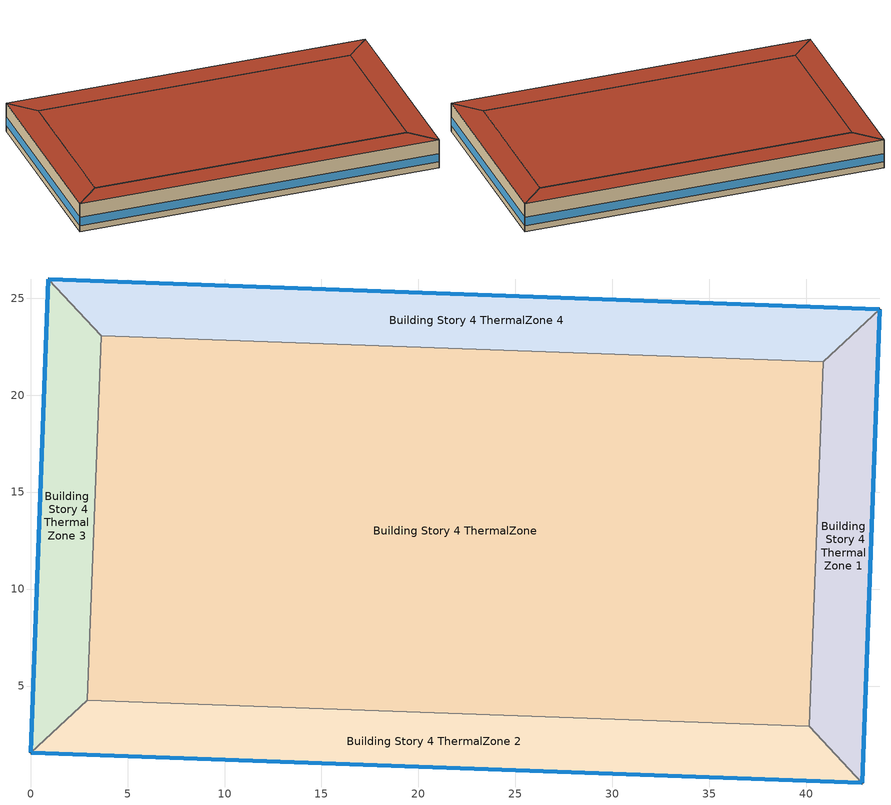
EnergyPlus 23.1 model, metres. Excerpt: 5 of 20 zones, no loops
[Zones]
Building Story 4 ThermalZone
 floor adiabatic (Typical Interior Ceiling): 40.86,21.71 40.15,2.93 2.93,4.28 3.64,23.06 z10.8
 wall adiabatic (Typical Interior Wall): 40.15,2.93 40.86,21.71 3.64,23.06 2.93,4.28 40.15,2.93 z10.8:14.4
 roof outside (Typical IEAD Roof - Highly Reflective R-25.64): 3.64,23.06 2.93,4.28 40.15,2.93 40.86,21.71 z14.4
Building Story 4 ThermalZone 1
 floor adiabatic (Typical Interior Ceiling): 43.79,24.43 42.87,0 40.15,2.93 40.86,21.71 z10.8
 wall outside (Typical Insulated Steel Framed Exterior Wall R-12.99): 42.87,0 43.79,24.43 z10.8:14.4
 wall adiabatic (Typical Interior Wall): 43.79,24.43 40.86,21.71 40.15,2.93 42.87,0 z10.8:14.4
 window (U 0.55 SHGC 0.25): 42.87,0.03 43.79,24.41 z11.56:12.64
 roof outside (Typical IEAD Roof - Highly Reflective R-25.64): 40.86,21.71 40.15,2.93 42.87,0 43.79,24.43 z14.4
Building Story 4 ThermalZone 2
 floor adiabatic (Typical Interior Floor): 42.87,0 0,1.55 2.93,4.28 40.15,2.93 z10.8
 wall outside (Typical Insulated Steel Framed Exterior Wall R-12.99): 0,1.55 42.87,0 z10.8:14.4
 wall adiabatic (Typical Interior Wall): 42.87,0 40.15,2.93 2.93,4.28 0,1.55 z10.8:14.4
 window (U 0.55 SHGC 0.25): 0.03,1.55 42.85,0 z11.56:12.64
 roof outside (Typical IEAD Roof - Highly Reflective R-25.64): 40.15,2.93 2.93,4.28 0,1.55 42.87,0 z14.4
Building Story 4 ThermalZone 3
 floor adiabatic (Typical Interior Floor): 0,1.55 0.92,25.99 3.64,23.06 2.93,4.28 z10.8
 wall outside (Typical Insulated Steel Framed Exterior Wall R-12.99): 0.92,25.99 0,1.55 z10.8:14.4
 wall adiabatic (Typical Interior Wall): 0,1.55 2.93,4.28 3.64,23.06 0.92,25.99 z10.8:14.4
 window (U 0.55 SHGC 0.25): 0.92,25.96 0,1.58 z11.56:12.64
 roof outside (Typical IEAD Roof - Highly Reflective R-25.64): 2.93,4.28 3.64,23.06 0.92,25.99 0,1.55 z14.4
Building Story 4 ThermalZone 4
 floor adiabatic (Typical Interior Floor): 0.92,25.99 43.79,24.43 40.86,21.71 3.64,23.06 z10.8
 wall outside (Typical Insulated Steel Framed Exterior Wall R-12.99): 43.79,24.43 0.92,25.99 z10.8:14.4
 wall adiabatic (Typical Interior Wall): 0.92,25.99 3.64,23.06 40.86,21.71 43.79,24.43 z10.8:14.4
 window (U 0.55 SHGC 0.25): 43.77,24.43 0.95,25.99 z11.56:12.64
 roof outside (Typical IEAD Roof - Highly Reflective R-25.64): 3.64,23.06 40.86,21.71 43.79,24.43 0.92,25.99 z14.4
[Building]
bld_5: Terrain=City
[Site:Location]
Jack Northrop Fld H_CA_USA: Latitude {deg}=41.3127; Longitude {deg}=-105.585; Time Zone {hr}=-8; Elevation {m}=21
[Site:GroundTemperature:FCfactorMethod]
18.8, 14.3, 13.6, 13.2, 13.3, 12.6, 15.3, 15.6, 17.7, 19.4, 19.7, 18.5
[Site:WaterMainsTemperature]
Calculation Method=Correlation; Annual Average Outdoor Air Temperature {C}=8.96667; Maximum Difference In Monthly Average Outdoor Air Temperatures {deltaC}=26.2
[SizingPeriod:DesignDay] Day of Month=21; Dry-Bulb Temperature Range Modifier Type=DefaultMultipliers; Humidity Condition Type=Wetbulb; Barometric Pressure {Pa}=98769; Rain Indicator=No; Snow Indicator=No; Daylight Saving Time Indicator=No; Begin Environment Reset Mode=FullResetAtBeginEnvironment
Name | Month | Day Type | Maximum Dry-Bulb Temperature {C} | Daily Dry-Bulb Temperature Range {deltaC} | Wetbulb or DewPoint at Maximum Dry-Bulb {C} | Wind Speed {m/s} | Wind Direction {deg} | Solar Model Indicator | ASHRAE Clear Sky Optical Depth for Beam Irradiance (taub) | ASHRAE Clear Sky Optical Depth for Diffuse Irradiance (taud) | Sky Clearness
Buffalo Niagara Intl Ap Ann Clg .4% Condns DB=>MWB 1 | 7 | SummerDesignDay | 30.3 | 9.3 | 21.8 | 5.7 | 240 | ASHRAETau | 0.462 | 2.001
Buffalo Niagara Intl Ap Ann Clg .4% Condns WB=>MDB 1 | 7 | SummerDesignDay | 27.8 | 9.3 | 23.8 | 5.7 | 240 | ASHRAETau | 0.462 | 2.001
Buffalo Niagara Intl Ap Ann Htg 99.6% Condns DB 1 | 1 | WinterDesignDay | -16.3 | 0 | -16.3 | 5.1 | 270 | ASHRAEClearSky |  |  | 0
[Material]
Name | Roughness | Thickness {m} | Conductivity {W/m-K} | Density {kg/m3} | Specific Heat {J/kg-K} | Thermal Absorptance | Solar Absorptance | Visible Absorptance
100mm Normalweight concrete floor | MediumRough | 0.1016 | 2.31045 | 2322 | 832.557 | 0.9 | 0.7 | 0.7
25mm Stucco | Smooth | 0.0254 | 0.72 | 1856 | 840 | 0.9 | 0.7 | 0.7
5/8 in. Gypsum Board | MediumSmooth | 0.0159 | 0.16 | 800 | 1090 | 0.9 | 0.7 | 0.7
G01 13mm gypsum board | Smooth | 0.0127 | 0.160031 | 800.001 | 1090.73 | 0.9 | 0.7 | 0.5
Metal Roof Surface | Smooth | 0.0008 | 45.28 | 7824 | 500 | 0.9 | 0.7 | 0.7
Roof Membrane - Highly Reflective | VeryRough | 0.0095 | 0.16 | 1121.29 | 1460 | 0.75 | 0.45 | 0.7
Std Wood 6inch 1; Std Wood 6inch 2 | MediumSmooth | 0.15 | 0.12 | 540 | 1210 | 0.9 | 0.7 | 0.7
[Material:NoMass] Roughness=Smooth; Thermal Absorptance=0.9; Solar Absorptance=0.7
Name | Thermal Resistance {m2-K/W} | Visible Absorptance
CP02 CARPET PAD | 0.21648 | 0.8
Typical Insulation R-10.81 | 1.90342 | 0.7
Typical Insulation R-24.52 | 4.31889 | 0.7
[WindowMaterial:Gas]
Gap_1_W_0_0032: Gas Type=Air; Thickness {m}=0.0032
[WindowMaterial:Glazing] Optical Data Type=SpectralAverage; Infrared Transmittance at Normal Incidence=0; Back Side Infrared Hemispherical Emissivity=0.84; Conductivity {W/m-K}=1; Dirt Correction Factor for Solar and Visible Transmittance=1; Solar Diffusing=No
Name | Thickness {m} | Solar Transmittance at Normal Incidence | Front Side Solar Reflectance at Normal Incidence | Back Side Solar Reflectance at Normal Incidence | Visible Transmittance at Normal Incidence | Front Side Visible Reflectance at Normal Incidence | Back Side Visible Reflectance at Normal Incidence | Front Side Infrared Hemispherical Emissivity
Glass_2022F_LayerAvg | 0.0039 | 0.355897 | 0.394095 | 0.265645 | 0.677694 | 0.042734 | 0.05547 | 0.046
Glass_2175_LayerAvg | 0.0086 | 0.167758 | 0.217606 | 0.437978 | 0.416044 | 0.078729 | 0.10654 | 0.84
[Construction]
InteriorFurnishings 1: Std Wood 6inch 1
InteriorFurnishings 2: Std Wood 6inch 2
Typical IEAD Roof - Highly Reflective R-25.64: Roof Membrane - Highly Reflective, Typical Insulation R-24.52, Metal Roof Surface
Typical Insulated Steel Framed Exterior Wall R-12.99: 25mm Stucco, 5/8 in. Gypsum Board, Typical Insulation R-10.81, 5/8 in. Gypsum Board
Typical Interior Ceiling: CP02 CARPET PAD, 100mm Normalweight concrete floor
Typical Interior Floor: 100mm Normalweight concrete floor, CP02 CARPET PAD
Typical Interior Wall: G01 13mm gypsum board, G01 13mm gypsum board
U 0.55 SHGC 0.25: Glass_2175_LayerAvg, Gap_1_W_0_0032, Glass_2022F_LayerAvg
[Zone] Multiplier=1; Part of Total Floor Area=Yes
Building Story 4 ThermalZone; Building Story 4 ThermalZone 1; Building Story 4 ThermalZone 2; Building Story 4 ThermalZone 3; Building Story 4 ThermalZone 4
[Space] Space Type=Story Top Blended Space Type
Name | Zone
Building Story 4 Space | Building Story 4 ThermalZone
Building Story 4 Space 1 | Building Story 4 ThermalZone 1
Building Story 4 Space 2 | Building Story 4 ThermalZone 2
Building Story 4 Space 3 | Building Story 4 ThermalZone 3
Building Story 4 Space 4 | Building Story 4 ThermalZone 4
[SpaceList]
Story Top Blended Space Type: Building Story 4 Space 4, Building Story 4 Space 3, Building Story 4 Space 2, Building Story 4 Space 1, Building Story 4 Space
[InternalMass]
Name | Construction | Zone or ZoneList | Space or SpaceList | Surface Area {m2}
Building Story 4 Space 4 Office WholeBuilding - Lg Office A  - Story Top Mass; Building Story 4 Space 4 Office WholeBuilding - Lg Office C  - Story Top Mass | InteriorFurnishings 1 | Building Story 4 ThermalZone 4 | Building Story 4 Space 4 | 30.1573
Building Story 4 Space 3 Office WholeBuilding - Lg Office A  - Story Top Mass; Building Story 4 Space 3 Office WholeBuilding - Lg Office C  - Story Top Mass | InteriorFurnishings 1 | Building Story 4 ThermalZone 3 | Building Story 4 Space 3 | 16.2721
Building Story 4 Space 2 Office WholeBuilding - Lg Office A  - Story Top Mass; Building Story 4 Space 2 Office WholeBuilding - Lg Office C  - Story Top Mass | InteriorFurnishings 1 | Building Story 4 ThermalZone 2 | Building Story 4 Space 2 | 30.1573
Building Story 4 Space 1 Office WholeBuilding - Lg Office A  - Story Top Mass; Building Story 4 Space 1 Office WholeBuilding - Lg Office C  - Story Top Mass | InteriorFurnishings 1 | Building Story 4 ThermalZone 1 | Building Story 4 Space 1 | 16.2721
Building Story 4 Space Office WholeBuilding - Lg Office A  - Story Top Mass; Building Story 4 Space Office WholeBuilding - Lg Office C  - Story Top Mass | InteriorFurnishings 1 | Building Story 4 ThermalZone | Building Story 4 Space | 186.239
Building Story 4 Space 4 Office WholeBuilding - Lg Office A end_a - Story Top Mass; Building Story 4 Space 4 Office WholeBuilding - Lg Office A end_b - Story Top Mass; Building Story 4 Space 4 Office WholeBuilding - Lg Office C end_a - Story Top Mass; Building Story 4 Space 4 Office WholeBuilding - Lg Office C end_b - Story Top Mass | InteriorFurnishings 1 | Building Story 4 ThermalZone 4 | Building Story 4 Space 4 | 4.5173
Building Story 4 Space 3 Office WholeBuilding - Lg Office A end_a - Story Top Mass; Building Story 4 Space 3 Office WholeBuilding - Lg Office A end_b - Story Top Mass; Building Story 4 Space 3 Office WholeBuilding - Lg Office C end_a - Story Top Mass; Building Story 4 Space 3 Office WholeBuilding - Lg Office C end_b - Story Top Mass | InteriorFurnishings 1 | Building Story 4 ThermalZone 3 | Building Story 4 Space 3 | 2.43742
Building Story 4 Space 2 Office WholeBuilding - Lg Office A end_a - Story Top Mass; Building Story 4 Space 2 Office WholeBuilding - Lg Office A end_b - Story Top Mass; Building Story 4 Space 2 Office WholeBuilding - Lg Office C end_a - Story Top Mass; Building Story 4 Space 2 Office WholeBuilding - Lg Office C end_b - Story Top Mass | InteriorFurnishings 1 | Building Story 4 ThermalZone 2 | Building Story 4 Space 2 | 4.51731
Building Story 4 Space 1 Office WholeBuilding - Lg Office A end_a - Story Top Mass; Building Story 4 Space 1 Office WholeBuilding - Lg Office A end_b - Story Top Mass; Building Story 4 Space 1 Office WholeBuilding - Lg Office C end_a - Story Top Mass; Building Story 4 Space 1 Office WholeBuilding - Lg Office C end_b - Story Top Mass | InteriorFurnishings 1 | Building Story 4 ThermalZone 1 | Building Story 4 Space 1 | 2.43742
Building Story 4 Space Office WholeBuilding - Lg Office A end_a - Story Top Mass; Building Story 4 Space Office WholeBuilding - Lg Office A end_b - Story Top Mass; Building Story 4 Space Office WholeBuilding - Lg Office C end_a - Story Top Mass; Building Story 4 Space Office WholeBuilding - Lg Office C end_b - Story Top Mass | InteriorFurnishings 1 | Building Story 4 ThermalZone | Building Story 4 Space | 27.897
Building Story 4 Space 4 Office WholeBuilding - Lg Office B  - Story Top Mass | InteriorFurnishings 1 | Building Story 4 ThermalZone 4 | Building Story 4 Space 4 | 114.114
Building Story 4 Space 3 Office WholeBuilding - Lg Office B  - Story Top Mass | InteriorFurnishings 1 | Building Story 4 ThermalZone 3 | Building Story 4 Space 3 | 61.5731
Building Story 4 Space 2 Office WholeBuilding - Lg Office B  - Story Top Mass | InteriorFurnishings 1 | Building Story 4 ThermalZone 2 | Building Story 4 Space 2 | 114.114
Building Story 4 Space 1 Office WholeBuilding - Lg Office B  - Story Top Mass | InteriorFurnishings 1 | Building Story 4 ThermalZone 1 | Building Story 4 Space 1 | 61.5731
Building Story 4 Space Office WholeBuilding - Lg Office B  - Story Top Mass | InteriorFurnishings 1 | Building Story 4 ThermalZone | Building Story 4 Space | 704.722
Building Story 4 Space 4 Office WholeBuilding - Lg Office B end_a - Story Top Mass; Building Story 4 Space 4 Office WholeBuilding - Lg Office B end_b - Story Top Mass | InteriorFurnishings 1 | Building Story 4 ThermalZone 4 | Building Story 4 Space 4 | 17.0933
Building Story 4 Space 3 Office WholeBuilding - Lg Office B end_a - Story Top Mass; Building Story 4 Space 3 Office WholeBuilding - Lg Office B end_b - Story Top Mass | InteriorFurnishings 1 | Building Story 4 ThermalZone 3 | Building Story 4 Space 3 | 9.22311
Building Story 4 Space 2 Office WholeBuilding - Lg Office B end_a - Story Top Mass; Building Story 4 Space 2 Office WholeBuilding - Lg Office B end_b - Story Top Mass | InteriorFurnishings 1 | Building Story 4 ThermalZone 2 | Building Story 4 Space 2 | 17.0934
Building Story 4 Space 1 Office WholeBuilding - Lg Office B end_a - Story Top Mass; Building Story 4 Space 1 Office WholeBuilding - Lg Office B end_b - Story Top Mass | InteriorFurnishings 1 | Building Story 4 ThermalZone 1 | Building Story 4 Space 1 | 9.22311
Building Story 4 Space Office WholeBuilding - Lg Office B end_a - Story Top Mass; Building Story 4 Space Office WholeBuilding - Lg Office B end_b - Story Top Mass | InteriorFurnishings 1 | Building Story 4 ThermalZone | Building Story 4 Space | 105.561
Building Story 4 Space Mass | InteriorFurnishings 2 | Building Story 4 ThermalZone | Building Story 4 Space | 1399.91
Building Story 4 Space 1 Mass | InteriorFurnishings 2 | Building Story 4 ThermalZone 1 | Building Story 4 Space 1 | 122.313
Building Story 4 Space 2 Mass | InteriorFurnishings 2 | Building Story 4 ThermalZone 2 | Building Story 4 Space 2 | 226.685
Building Story 4 Space 3 Mass | InteriorFurnishings 2 | Building Story 4 ThermalZone 3 | Building Story 4 Space 3 | 122.313
Building Story 4 Space 4 Mass | InteriorFurnishings 2 | Building Story 4 ThermalZone 4 | Building Story 4 Space 4 | 226.685
[Lights]
Office WholeBuilding - Lg Office Lights 2: Zone or ZoneList or Space or SpaceList=Story Top Blended Space Type; Schedule=OfficeLarge BLDG_LIGHT_SCH_2013; Design Level Calculation Method=Watts/Area; Watts per Zone Floor Area {W/m2}=8.82641; Return Air Fraction=0; Fraction Radiant=0.7; Fraction Visible=0.2; Fraction Replaceable=1
[People]
Office WholeBuilding - Lg Office People 2: Zone or ZoneList or Space or SpaceList=Story Top Blended Space Type; Number of People Schedule=OfficeLarge BLDG_OCC_SCH; Number of People Calculation Method=People/Area; People per Floor Area {person/m2}=0.0538196; Fraction Radiant=0.3; Activity Level Schedule=OfficeLarge ACTIVITY_SCH; Enable ASHRAE 55 Comfort Warnings=Yes; Mean Radiant Temperature Calculation Type=ZoneAveraged; Work Efficiency Schedule=Work Efficiency Schedule; Clothing Insulation Schedule=Clothing Schedule; Air Velocity Schedule=Air Velocity Schedule; Thermal Comfort Model 1 Type=Fanger
[ElectricEquipment]
Office WholeBuilding - Lg Office Elec Equip 2: Zone or ZoneList or Space or SpaceList=Story Top Blended Space Type; Schedule=OfficeLarge BLDG_EQUIP_SCH; Design Level Calculation Method=Watts/Area; Watts per Zone Floor Area {W/m2}=8.07007; Fraction Latent=0; Fraction Radiant=0.5; Fraction Lost=0
[ZoneInfiltration:DesignFlowRate] Zone or ZoneList or Space or SpaceList=Story Top Blended Space Type; Schedule=Always On Discrete; Design Flow Rate Calculation Method=Flow/ExteriorArea; Constant Term Coefficient=0; Temperature Term Coefficient=0; Velocity Term Coefficient=0.224; Velocity Squared Term Coefficient=0
Name | Flow Rate per Exterior Surface Area {m3/s-m2}
Office WholeBuilding - Lg Office A  - Story Top Infiltration; Office WholeBuilding - Lg Office C  - Story Top Infiltration | 3.64946e-05
Office WholeBuilding - Lg Office A end_a - Story Top Infiltration; Office WholeBuilding - Lg Office A end_b - Story Top Infiltration; Office WholeBuilding - Lg Office C end_a - Story Top Infiltration; Office WholeBuilding - Lg Office C end_b - Story Top Infiltration | 1.09331e-05
Office WholeBuilding - Lg Office B end_a - Story Top Infiltration; Office WholeBuilding - Lg Office B end_b - Story Top Infiltration | 2.06853e-05
[Daylighting:Controls] Lighting Control Type=Stepped; Minimum Input Power Fraction for Continuous or ContinuousOff Dimming Control=0.3; Minimum Light Output Fraction for Continuous or ContinuousOff Dimming Control=0.2; Number of Stepped Control Steps=3; Probability Lighting will be Reset When Needed in Manual Stepped Control=1; Glare Calculation Azimuth Angle of View Direction Clockwise from Zone y-Axis {deg}=-0; Maximum Allowable Discomfort Glare Index=22; Illuminance Setpoint at Reference Point 1 {lux}=377; Illuminance Setpoint at Reference Point 2 {lux}=377
Name | Zone or Space | Glare Calculation Daylighting Reference Point | Daylighting Reference Point 1 | Fraction of Lights Controlled by Reference Point 1 | Daylighting Reference Point 2 | Fraction of Lights Controlled by Reference Point 2
Building Story 4 ThermalZone 1 DaylightingControls | Building Story 4 ThermalZone 1 | Building Story 4 Space 1 Daylt Sensor 1 | Building Story 4 Space 1 Daylt Sensor 1 | 0.464 | Building Story 4 Space 1 Daylt Sensor 2 | 0.102
Building Story 4 ThermalZone 2 DaylightingControls | Building Story 4 ThermalZone 2 | Building Story 4 Space 2 Daylt Sensor 1 | Building Story 4 Space 2 Daylt Sensor 1 | 0.454 | Building Story 4 Space 2 Daylt Sensor 2 | 0.106
Building Story 4 ThermalZone 3 DaylightingControls | Building Story 4 ThermalZone 3 | Building Story 4 Space 3 Daylt Sensor 1 | Building Story 4 Space 3 Daylt Sensor 1 | 0.464 | Building Story 4 Space 3 Daylt Sensor 2 | 0.102
Building Story 4 ThermalZone 4 DaylightingControls | Building Story 4 ThermalZone 4 | Building Story 4 Space 4 Daylt Sensor 1 | Building Story 4 Space 4 Daylt Sensor 1 | 0.454 | Building Story 4 Space 4 Daylt Sensor 2 | 0.106
[AvailabilityManager:NightCycle] Applicability Schedule=Always On Discrete; Control Type=CycleOnAny; Thermostat Tolerance {deltaC}=1.9999; Cycling Run Time Control Type=Thermostat; Cycling Run Time {s}=1800
Name | Fan Schedule
Availability Manager Night Cycle 1 | 5 Zone PVAV Occ Sch
Availability Manager Night Cycle 2 | 5 Zone PVAV 1 Occ Sch
Availability Manager Night Cycle 3 | 5 Zone PVAV 2 Occ Sch
Availability Manager Night Cycle 4 | 5 Zone PVAV 3 Occ Sch
[AvailabilityManager:Scheduled] Schedule=Always On Discrete
5 Zone PVAV OA System Availability Manager; 5 Zone PVAV 1 OA System Availability Manager; 5 Zone PVAV 2 OA System Availability Manager; 5 Zone PVAV 3 OA System Availability Manager
[Exterior:Lights] Control Option=AstronomicalClock
Name | Schedule | Design Level {W}
Building Facades | Schedule Ruleset 1 | 650.697
Main Entries | Schedule Ruleset 2 | 240
Other Doors | Schedule Ruleset 2 | 205.041
Parking Areas and Drives | Schedule Ruleset 2 | 4313.69
[EnergyManagementSystem:Sensor]
Name | Output:Variable or Output:Meter Index Key | Output:Variable or Output:Meter
Ele_Sen | Whole Building | Facility Total Purchased Electricity Energy
Fut_Sen | NYSTc 2030 Future Hourly Emissions Sch | Schedule Value
His_Sen | New York 2019 Historical Hourly Emissions Sch | Schedule Value
Mains_Water_Temp_Sen | Environment | Site Mains Water Temperature
[EnergyManagementSystem:Actuator]
Mains_Water_Temp_Act: Actuated Component Unique=Mains Water Temperature; Actuated Component Type=Schedule:Constant; Actuated Component Control Type=Schedule Value
[EnergyManagementSystem:Program]
Emissions_Calc_Prgm: SET fut_hr_val = Fut_Sen; SET his_hr_val = His_Sen; SET fut_yr_val = 92; SET his_yr_val = 583; SET elec = Ele_Sen; SET conv = 1000000 * 60 * 60; SET conv_kg_mt = 0.001; SET fut_hr = (fut_hr_val * elec / conv) * conv_kg_mt; SET his_hr = (his_hr_val * elec / conv) * conv_kg_mt; SET fut_yr = (fut_yr_val * elec / conv) * conv_kg_mt; SET his_yr = (his_yr_val * elec / conv) * conv_kg_mt; SET fut_hr_intensity = fut_hr * 1000 / 45163.74005138628; SET his_hr_intensity = his_hr * 1000 / 45163.74005138628; SET fut_yr_intensity = fut_yr * 1000 / 45163.74005138628; SET his_yr_intensity = his_yr * 1000 / 45163.74005138628
Mains_Water_Prg: SET Mains_Water_Temp_Act = Mains_Water_Temp_Sen
[EnergyManagementSystem:ProgramCallingManager]
Emissions Calc Prgm: EndOfSystemTimestepBeforeHVACReporting; Emissions_Calc_Prgm
Mains_Water_Prg_Mgr: BeginTimestepBeforePredictor; Mains_Water_Prg
[EnergyManagementSystem:OutputVariable] Type of Data in Variable=Summed; Update Frequency=SystemTimestep; EMS Program or Subroutine=Emissions_Calc_Prgm
Name | EMS Variable | Units
Future_Annual_Electricity_Emissions | fut_yr | mt
Future_Annual_Electricity_Emissions_Intensity | fut_yr_intensity | kg/ft2
Future_Hourly_Electricity_Emissions | fut_hr | mt
Future_Hourly_Electricity_Emissions_Intensity | fut_hr_intensity | kg/ft2
Historical_Annual_Electricity_Emissions | his_yr | mt
Historical_Annual_Electricity_Emissions_Intensity | his_yr_intensity | kg/ft2
Historical_Hourly_Electricity_Emissions | his_hr | mt
Historical_Hourly_Electricity_Emissions_Intensity | his_hr_intensity | kg/ft2
[Schedule:Day:Interval]
OfficeLarge BLDG_LIGHT_SCH_2013 Wkdy Day: No, 05:00, 0.05, 06:00, 0.1, 07:00, 0.0905601, 08:00, 0.27168, 17:00, 0.815041, 18:00, 0.452801, 20:00, 0.27168, 22:00, 0.18112, 23:00, 0.0905601, 24:00, 0.0452801
OfficeLarge BLDG_LIGHT_SCH_2013 Sat Day: No, 06:00, 0.05, 08:00, 0.0905601, 12:00, 0.27168, 17:00, 0.13584, 19:00, 0.0452801, 24:00, 0.05
OfficeLarge BLDG_LIGHT_SCH_2013 Default: No, 05:00, 0.05, 18:00, 0.0452801, 24:00, 0.05
OfficeLarge BLDG_LIGHT_SCH_2013 Summer Design Day; Clothing Schedule Default Winter Clothes; 5 Zone PVAV Occ Sch Summer Design Day; 5 Zone PVAV Occ Sch Winter Design Day; 5 Zone PVAV 1 Occ Sch Summer Design Day; 5 Zone PVAV 1 Occ Sch Winter Design Day; OfficeLarge BLDG_EQUIP_SCH Summer Design Day; 5 Zone PVAV 2 Occ Sch Summer Design Day; 5 Zone PVAV 2 Occ Sch Winter Design Day; 5 Zone PVAV 3 Occ Sch Summer Design Day; 5 Zone PVAV 3 Occ Sch Winter Design Day: No, 24:00, 1
OfficeLarge BLDG_LIGHT_SCH_2013 Winter Design Day; Work Efficiency Schedule Default; 5 Zone PVAV Occ Sch Sunday; 5 Zone PVAV 1 Occ Sch Sunday; OfficeLarge BLDG_OCC_SCH Winter Design Day; OfficeLarge BLDG_EQUIP_SCH Winter Design Day; 5 Zone PVAV 2 Occ Sch Sunday; 5 Zone PVAV 3 Occ Sch Sunday: No, 24:00, 0
Air Velocity Schedule Default: No, 24:00, 0.2
5 Zone PVAV Occ Sch Thursday; 5 Zone PVAV Occ Sch Friday; 5 Zone PVAV Occ Sch Default; 5 Zone PVAV Occ Sch Tuesday; 5 Zone PVAV Occ Sch Wednesday; 5 Zone PVAV Occ Sch Tuesday 2; 5 Zone PVAV Occ Sch Wednesday 2; 5 Zone PVAV Occ Sch Thursday 2; 5 Zone PVAV Occ Sch Friday 2; 5 Zone PVAV Occ Sch Monday 2; 5 Zone PVAV 1 Occ Sch Default: No, 08:00, 0, 21:00, 1, 24:00, 0
5 Zone PVAV Occ Sch Wednesday 1; 5 Zone PVAV Occ Sch Thursday 1; 5 Zone PVAV Occ Sch Friday 1; 5 Zone PVAV Occ Sch Monday 1; 5 Zone PVAV Occ Sch Tuesday 1: No, 08:00, 0, 19:00, 1, 24:00, 0
OfficeLarge BLDG_OCC_SCH Wkdy Day: No, 06:00, 0, 07:00, 0.1, 08:00, 0.2, 12:00, 0.95, 13:00, 0.5, 17:00, 0.95, 18:00, 0.3, 22:00, 0.1, 24:00, 0.05
OfficeLarge BLDG_OCC_SCH Sat Day: No, 06:00, 0, 08:00, 0.1, 12:00, 0.3, 17:00, 0.1, 19:00, 0.05, 24:00, 0
OfficeLarge BLDG_OCC_SCH Default: No, 06:00, 0, 18:00, 0.05, 24:00, 0
OfficeLarge BLDG_OCC_SCH Summer Design Day: No, 06:00, 0, 22:00, 1, 24:00, 0.05
OfficeLarge ACTIVITY_SCH Default; OfficeLarge ACTIVITY_SCH Summer Design Day; OfficeLarge ACTIVITY_SCH Winter Design Day: No, 24:00, 120
OfficeLarge BLDG_EQUIP_SCH Wkdy Day: No, 08:00, 0.4, 12:00, 0.9, 13:00, 0.8, 17:00, 0.9, 18:00, 0.5, 24:00, 0.4
OfficeLarge BLDG_EQUIP_SCH Sat Day: No, 06:00, 0.3, 08:00, 0.4, 12:00, 0.5, 17:00, 0.35, 24:00, 0.3
OfficeLarge BLDG_EQUIP_SCH Default: No, 24:00, 0.3
5 Zone PVAV 2 Occ Sch Default: No, 08:00, 0, 18:00, 1, 24:00, 0
5 Zone PVAV 3 Occ Sch Default: No, 07:00, 0, 18:00, 1, 24:00, 0
5 Zone PVAV 3 Occ Sch Saturday: No, 08:00, 0, 12:00, 1, 24:00, 0
Schedule Day 103: No, 06:00, 0, 24:00, 1
Schedule Day 104: No, 06:00, 0.7, 24:00, 1
[Schedule:Week:Daily]
OfficeLarge BLDG_LIGHT_SCH_2013 Week Rule - Jan1-Jan3: OfficeLarge BLDG_LIGHT_SCH_2013 Wkdy Day, OfficeLarge BLDG_LIGHT_SCH_2013 Wkdy Day, OfficeLarge BLDG_LIGHT_SCH_2013 Wkdy Day, OfficeLarge BLDG_LIGHT_SCH_2013 Wkdy Day, OfficeLarge BLDG_LIGHT_SCH_2013 Wkdy Day, OfficeLarge BLDG_LIGHT_SCH_2013 Wkdy Day, OfficeLarge BLDG_LIGHT_SCH_2013 Sat Day, OfficeLarge BLDG_LIGHT_SCH_2013 Default, OfficeLarge BLDG_LIGHT_SCH_2013 Summer Design Day, OfficeLarge BLDG_LIGHT_SCH_2013 Winter Design Day, OfficeLarge BLDG_LIGHT_SCH_2013 Default, OfficeLarge BLDG_LIGHT_SCH_2013 Default
OfficeLarge BLDG_LIGHT_SCH_2013 Week Rule - Jan4-Dec31: OfficeLarge BLDG_LIGHT_SCH_2013 Default, OfficeLarge BLDG_LIGHT_SCH_2013 Wkdy Day, OfficeLarge BLDG_LIGHT_SCH_2013 Wkdy Day, OfficeLarge BLDG_LIGHT_SCH_2013 Wkdy Day, OfficeLarge BLDG_LIGHT_SCH_2013 Wkdy Day, OfficeLarge BLDG_LIGHT_SCH_2013 Wkdy Day, OfficeLarge BLDG_LIGHT_SCH_2013 Sat Day, OfficeLarge BLDG_LIGHT_SCH_2013 Default, OfficeLarge BLDG_LIGHT_SCH_2013 Summer Design Day, OfficeLarge BLDG_LIGHT_SCH_2013 Winter Design Day, OfficeLarge BLDG_LIGHT_SCH_2013 Default, OfficeLarge BLDG_LIGHT_SCH_2013 Default
Work Efficiency Schedule Week Rule - Jan1-Dec31: Work Efficiency Schedule Default, Work Efficiency Schedule Default, Work Efficiency Schedule Default, Work Efficiency Schedule Default, Work Efficiency Schedule Default, Work Efficiency Schedule Default, Work Efficiency Schedule Default, Work Efficiency Schedule Default, Work Efficiency Schedule Default, Work Efficiency Schedule Default, Work Efficiency Schedule Default, Work Efficiency Schedule Default
Clothing Schedule Week Rule - Jan1-Dec31: Clothing Schedule Default Winter Clothes, Clothing Schedule Default Winter Clothes, Clothing Schedule Default Winter Clothes, Clothing Schedule Default Winter Clothes, Clothing Schedule Default Winter Clothes, Clothing Schedule Default Winter Clothes, Clothing Schedule Default Winter Clothes, Clothing Schedule Default Winter Clothes, Clothing Schedule Default Winter Clothes, Clothing Schedule Default Winter Clothes, Clothing Schedule Default Winter Clothes, Clothing Schedule Default Winter Clothes
Air Velocity Schedule Week Rule - Jan1-Dec31: Air Velocity Schedule Default, Air Velocity Schedule Default, Air Velocity Schedule Default, Air Velocity Schedule Default, Air Velocity Schedule Default, Air Velocity Schedule Default, Air Velocity Schedule Default, Air Velocity Schedule Default, Air Velocity Schedule Default, Air Velocity Schedule Default, Air Velocity Schedule Default, Air Velocity Schedule Default
5 Zone PVAV Occ Sch Week Rule - Jan1-Jan3: 5 Zone PVAV Occ Sch Thursday, 5 Zone PVAV Occ Sch Thursday, 5 Zone PVAV Occ Sch Thursday, 5 Zone PVAV Occ Sch Thursday, 5 Zone PVAV Occ Sch Thursday, 5 Zone PVAV Occ Sch Friday, 5 Zone PVAV Occ Sch Sunday, 5 Zone PVAV Occ Sch Default, 5 Zone PVAV Occ Sch Summer Design Day, 5 Zone PVAV Occ Sch Winter Design Day, 5 Zone PVAV Occ Sch Default, 5 Zone PVAV Occ Sch Default
5 Zone PVAV Occ Sch Week Rule - Jan4-Jun27: 5 Zone PVAV Occ Sch Sunday, 5 Zone PVAV Occ Sch Default, 5 Zone PVAV Occ Sch Tuesday, 5 Zone PVAV Occ Sch Wednesday, 5 Zone PVAV Occ Sch Thursday, 5 Zone PVAV Occ Sch Friday, 5 Zone PVAV Occ Sch Sunday, 5 Zone PVAV Occ Sch Default, 5 Zone PVAV Occ Sch Summer Design Day, 5 Zone PVAV Occ Sch Winter Design Day, 5 Zone PVAV Occ Sch Default, 5 Zone PVAV Occ Sch Default
5 Zone PVAV Occ Sch Week Rule - Jun28-Jul4: 5 Zone PVAV Occ Sch Sunday, 5 Zone PVAV Occ Sch Default, 5 Zone PVAV Occ Sch Tuesday, 5 Zone PVAV Occ Sch Wednesday 1, 5 Zone PVAV Occ Sch Thursday 1, 5 Zone PVAV Occ Sch Friday 1, 5 Zone PVAV Occ Sch Sunday, 5 Zone PVAV Occ Sch Default, 5 Zone PVAV Occ Sch Summer Design Day, 5 Zone PVAV Occ Sch Winter Design Day, 5 Zone PVAV Occ Sch Default, 5 Zone PVAV Occ Sch Default
5 Zone PVAV Occ Sch Week Rule - Jul5-Aug29: 5 Zone PVAV Occ Sch Sunday, 5 Zone PVAV Occ Sch Monday 1, 5 Zone PVAV Occ Sch Tuesday 1, 5 Zone PVAV Occ Sch Wednesday 1, 5 Zone PVAV Occ Sch Thursday 1, 5 Zone PVAV Occ Sch Friday 1, 5 Zone PVAV Occ Sch Sunday, 5 Zone PVAV Occ Sch Default, 5 Zone PVAV Occ Sch Summer Design Day, 5 Zone PVAV Occ Sch Winter Design Day, 5 Zone PVAV Occ Sch Default, 5 Zone PVAV Occ Sch Default
5 Zone PVAV Occ Sch Week Rule - Aug30-Sep5: 5 Zone PVAV Occ Sch Sunday, 5 Zone PVAV Occ Sch Monday 1, 5 Zone PVAV Occ Sch Tuesday 2, 5 Zone PVAV Occ Sch Wednesday 2, 5 Zone PVAV Occ Sch Thursday 2, 5 Zone PVAV Occ Sch Friday 2, 5 Zone PVAV Occ Sch Sunday, 5 Zone PVAV Occ Sch Default, 5 Zone PVAV Occ Sch Summer Design Day, 5 Zone PVAV Occ Sch Winter Design Day, 5 Zone PVAV Occ Sch Default, 5 Zone PVAV Occ Sch Default
5 Zone PVAV Occ Sch Week Rule - Sep6-Dec31: 5 Zone PVAV Occ Sch Sunday, 5 Zone PVAV Occ Sch Monday 2, 5 Zone PVAV Occ Sch Tuesday 2, 5 Zone PVAV Occ Sch Wednesday 2, 5 Zone PVAV Occ Sch Thursday 2, 5 Zone PVAV Occ Sch Friday 2, 5 Zone PVAV Occ Sch Sunday, 5 Zone PVAV Occ Sch Default, 5 Zone PVAV Occ Sch Summer Design Day, 5 Zone PVAV Occ Sch Winter Design Day, 5 Zone PVAV Occ Sch Default, 5 Zone PVAV Occ Sch Default
5 Zone PVAV 1 Occ Sch Week Rule - Jan1-Jan3: 5 Zone PVAV 1 Occ Sch Default, 5 Zone PVAV 1 Occ Sch Default, 5 Zone PVAV 1 Occ Sch Default, 5 Zone PVAV 1 Occ Sch Default, 5 Zone PVAV 1 Occ Sch Default, 5 Zone PVAV 1 Occ Sch Default, 5 Zone PVAV 1 Occ Sch Sunday, 5 Zone PVAV 1 Occ Sch Default, 5 Zone PVAV 1 Occ Sch Summer Design Day, 5 Zone PVAV 1 Occ Sch Winter Design Day, 5 Zone PVAV 1 Occ Sch Default, 5 Zone PVAV 1 Occ Sch Default
5 Zone PVAV 1 Occ Sch Week Rule - Jan4-Dec31: 5 Zone PVAV 1 Occ Sch Sunday, 5 Zone PVAV 1 Occ Sch Default, 5 Zone PVAV 1 Occ Sch Default, 5 Zone PVAV 1 Occ Sch Default, 5 Zone PVAV 1 Occ Sch Default, 5 Zone PVAV 1 Occ Sch Default, 5 Zone PVAV 1 Occ Sch Sunday, 5 Zone PVAV 1 Occ Sch Default, 5 Zone PVAV 1 Occ Sch Summer Design Day, 5 Zone PVAV 1 Occ Sch Winter Design Day, 5 Zone PVAV 1 Occ Sch Default, 5 Zone PVAV 1 Occ Sch Default
OfficeLarge BLDG_OCC_SCH Week Rule - Jan1-Jan3: OfficeLarge BLDG_OCC_SCH Wkdy Day, OfficeLarge BLDG_OCC_SCH Wkdy Day, OfficeLarge BLDG_OCC_SCH Wkdy Day, OfficeLarge BLDG_OCC_SCH Wkdy Day, OfficeLarge BLDG_OCC_SCH Wkdy Day, OfficeLarge BLDG_OCC_SCH Wkdy Day, OfficeLarge BLDG_OCC_SCH Sat Day, OfficeLarge BLDG_OCC_SCH Default, OfficeLarge BLDG_OCC_SCH Summer Design Day, OfficeLarge BLDG_OCC_SCH Winter Design Day, OfficeLarge BLDG_OCC_SCH Default, OfficeLarge BLDG_OCC_SCH Default
OfficeLarge BLDG_OCC_SCH Week Rule - Jan4-Dec31: OfficeLarge BLDG_OCC_SCH Default, OfficeLarge BLDG_OCC_SCH Wkdy Day, OfficeLarge BLDG_OCC_SCH Wkdy Day, OfficeLarge BLDG_OCC_SCH Wkdy Day, OfficeLarge BLDG_OCC_SCH Wkdy Day, OfficeLarge BLDG_OCC_SCH Wkdy Day, OfficeLarge BLDG_OCC_SCH Sat Day, OfficeLarge BLDG_OCC_SCH Default, OfficeLarge BLDG_OCC_SCH Summer Design Day, OfficeLarge BLDG_OCC_SCH Winter Design Day, OfficeLarge BLDG_OCC_SCH Default, OfficeLarge BLDG_OCC_SCH Default
OfficeLarge ACTIVITY_SCH Week Rule - Jan1-Dec31: OfficeLarge ACTIVITY_SCH Default, OfficeLarge ACTIVITY_SCH Default, OfficeLarge ACTIVITY_SCH Default, OfficeLarge ACTIVITY_SCH Default, OfficeLarge ACTIVITY_SCH Default, OfficeLarge ACTIVITY_SCH Default, OfficeLarge ACTIVITY_SCH Default, OfficeLarge ACTIVITY_SCH Default, OfficeLarge ACTIVITY_SCH Summer Design Day, OfficeLarge ACTIVITY_SCH Winter Design Day, OfficeLarge ACTIVITY_SCH Default, OfficeLarge ACTIVITY_SCH Default
OfficeLarge BLDG_EQUIP_SCH Week Rule - Jan1-Jan3: OfficeLarge BLDG_EQUIP_SCH Wkdy Day, OfficeLarge BLDG_EQUIP_SCH Wkdy Day, OfficeLarge BLDG_EQUIP_SCH Wkdy Day, OfficeLarge BLDG_EQUIP_SCH Wkdy Day, OfficeLarge BLDG_EQUIP_SCH Wkdy Day, OfficeLarge BLDG_EQUIP_SCH Wkdy Day, OfficeLarge BLDG_EQUIP_SCH Sat Day, OfficeLarge BLDG_EQUIP_SCH Default, OfficeLarge BLDG_EQUIP_SCH Summer Design Day, OfficeLarge BLDG_EQUIP_SCH Winter Design Day, OfficeLarge BLDG_EQUIP_SCH Default, OfficeLarge BLDG_EQUIP_SCH Default
OfficeLarge BLDG_EQUIP_SCH Week Rule - Jan4-Dec31: OfficeLarge BLDG_EQUIP_SCH Default, OfficeLarge BLDG_EQUIP_SCH Wkdy Day, OfficeLarge BLDG_EQUIP_SCH Wkdy Day, OfficeLarge BLDG_EQUIP_SCH Wkdy Day, OfficeLarge BLDG_EQUIP_SCH Wkdy Day, OfficeLarge BLDG_EQUIP_SCH Wkdy Day, OfficeLarge BLDG_EQUIP_SCH Sat Day, OfficeLarge BLDG_EQUIP_SCH Default, OfficeLarge BLDG_EQUIP_SCH Summer Design Day, OfficeLarge BLDG_EQUIP_SCH Winter Design Day, OfficeLarge BLDG_EQUIP_SCH Default, OfficeLarge BLDG_EQUIP_SCH Default
5 Zone PVAV 2 Occ Sch Week Rule - Jan1-Jan3: 5 Zone PVAV 2 Occ Sch Default, 5 Zone PVAV 2 Occ Sch Default, 5 Zone PVAV 2 Occ Sch Default, 5 Zone PVAV 2 Occ Sch Default, 5 Zone PVAV 2 Occ Sch Default, 5 Zone PVAV 2 Occ Sch Default, 5 Zone PVAV 2 Occ Sch Sunday, 5 Zone PVAV 2 Occ Sch Default, 5 Zone PVAV 2 Occ Sch Summer Design Day, 5 Zone PVAV 2 Occ Sch Winter Design Day, 5 Zone PVAV 2 Occ Sch Default, 5 Zone PVAV 2 Occ Sch Default
5 Zone PVAV 2 Occ Sch Week Rule - Jan4-Dec31: 5 Zone PVAV 2 Occ Sch Sunday, 5 Zone PVAV 2 Occ Sch Default, 5 Zone PVAV 2 Occ Sch Default, 5 Zone PVAV 2 Occ Sch Default, 5 Zone PVAV 2 Occ Sch Default, 5 Zone PVAV 2 Occ Sch Default, 5 Zone PVAV 2 Occ Sch Sunday, 5 Zone PVAV 2 Occ Sch Default, 5 Zone PVAV 2 Occ Sch Summer Design Day, 5 Zone PVAV 2 Occ Sch Winter Design Day, 5 Zone PVAV 2 Occ Sch Default, 5 Zone PVAV 2 Occ Sch Default
5 Zone PVAV 3 Occ Sch Week Rule - Jan1-Jan3: 5 Zone PVAV 3 Occ Sch Default, 5 Zone PVAV 3 Occ Sch Default, 5 Zone PVAV 3 Occ Sch Default, 5 Zone PVAV 3 Occ Sch Default, 5 Zone PVAV 3 Occ Sch Default, 5 Zone PVAV 3 Occ Sch Default, 5 Zone PVAV 3 Occ Sch Saturday, 5 Zone PVAV 3 Occ Sch Default, 5 Zone PVAV 3 Occ Sch Summer Design Day, 5 Zone PVAV 3 Occ Sch Winter Design Day, 5 Zone PVAV 3 Occ Sch Default, 5 Zone PVAV 3 Occ Sch Default
5 Zone PVAV 3 Occ Sch Week Rule - Jan4-Dec31: 5 Zone PVAV 3 Occ Sch Sunday, 5 Zone PVAV 3 Occ Sch Default, 5 Zone PVAV 3 Occ Sch Default, 5 Zone PVAV 3 Occ Sch Default, 5 Zone PVAV 3 Occ Sch Default, 5 Zone PVAV 3 Occ Sch Default, 5 Zone PVAV 3 Occ Sch Saturday, 5 Zone PVAV 3 Occ Sch Default, 5 Zone PVAV 3 Occ Sch Summer Design Day, 5 Zone PVAV 3 Occ Sch Winter Design Day, 5 Zone PVAV 3 Occ Sch Default, 5 Zone PVAV 3 Occ Sch Default
Schedule Ruleset 1 Week Rule - Jan1-Dec31: Schedule Day 103, Schedule Day 103, Schedule Day 103, Schedule Day 103, Schedule Day 103, Schedule Day 103, Schedule Day 103, Schedule Day 103, Schedule Day 103, Schedule Day 103, Schedule Day 103, Schedule Day 103
Schedule Ruleset 2 Week Rule - Jan1-Dec31: Schedule Day 104, Schedule Day 104, Schedule Day 104, Schedule Day 104, Schedule Day 104, Schedule Day 104, Schedule Day 104, Schedule Day 104, Schedule Day 104, Schedule Day 104, Schedule Day 104, Schedule Day 104
[Schedule:Year]
OfficeLarge BLDG_LIGHT_SCH_2013: OfficeLarge BLDG_LIGHT_SCH_2013 Week Rule - Jan1-Jan3, 1, 1, 1, 3, OfficeLarge BLDG_LIGHT_SCH_2013 Week Rule - Jan4-Dec31, 1, 4, 12, 31
Work Efficiency Schedule: Work Efficiency Schedule Week Rule - Jan1-Dec31, 1, 1, 12, 31
Clothing Schedule: Clothing Schedule Week Rule - Jan1-Dec31, 1, 1, 12, 31
Air Velocity Schedule: Air Velocity Schedule Week Rule - Jan1-Dec31, 1, 1, 12, 31
5 Zone PVAV Occ Sch: 5 Zone PVAV Occ Sch Week Rule - Jan1-Jan3, 1, 1, 1, 3, 5 Zone PVAV Occ Sch Week Rule - Jan4-Jun27, 1, 4, 6, 27, 5 Zone PVAV Occ Sch Week Rule - Jun28-Jul4, 6, 28, 7, 4, 5 Zone PVAV Occ Sch Week Rule - Jul5-Aug29, 7, 5, 8, 29, 5 Zone PVAV Occ Sch Week Rule - Aug30-Sep5, 8, 30, 9, 5, 5 Zone PVAV Occ Sch Week Rule - Sep6-Dec31, 9, 6, 12, 31
5 Zone PVAV 1 Occ Sch: 5 Zone PVAV 1 Occ Sch Week Rule - Jan1-Jan3, 1, 1, 1, 3, 5 Zone PVAV 1 Occ Sch Week Rule - Jan4-Dec31, 1, 4, 12, 31
OfficeLarge BLDG_OCC_SCH: OfficeLarge BLDG_OCC_SCH Week Rule - Jan1-Jan3, 1, 1, 1, 3, OfficeLarge BLDG_OCC_SCH Week Rule - Jan4-Dec31, 1, 4, 12, 31
OfficeLarge ACTIVITY_SCH: OfficeLarge ACTIVITY_SCH Week Rule - Jan1-Dec31, 1, 1, 12, 31
OfficeLarge BLDG_EQUIP_SCH: OfficeLarge BLDG_EQUIP_SCH Week Rule - Jan1-Jan3, 1, 1, 1, 3, OfficeLarge BLDG_EQUIP_SCH Week Rule - Jan4-Dec31, 1, 4, 12, 31
5 Zone PVAV 2 Occ Sch: 5 Zone PVAV 2 Occ Sch Week Rule - Jan1-Jan3, 1, 1, 1, 3, 5 Zone PVAV 2 Occ Sch Week Rule - Jan4-Dec31, 1, 4, 12, 31
5 Zone PVAV 3 Occ Sch: 5 Zone PVAV 3 Occ Sch Week Rule - Jan1-Jan3, 1, 1, 1, 3, 5 Zone PVAV 3 Occ Sch Week Rule - Jan4-Dec31, 1, 4, 12, 31
Schedule Ruleset 1: Schedule Ruleset 1 Week Rule - Jan1-Dec31, 1, 1, 12, 31
Schedule Ruleset 2: Schedule Ruleset 2 Week Rule - Jan1-Dec31, 1, 1, 12, 31
[Schedule:Constant]
Always On Discrete: OnOff, 1
Mains Water Temperature: Temperature, 10
[Schedule:File] Rows to Skip at Top=1; Number of Hours of Data=8760; Column Separator=Comma; Interpolate to Timestep=No; Minutes per Item=60; Adjust Schedule for Daylight Savings=Yes
Name | File | Column Number
New York 2019 Historical Hourly Emissions Sch | historical_hourly_co2e_2019.csv | 9
NYSTc 2030 Future Hourly Emissions Sch | future_hourly_co2e_2030.csv | 10
